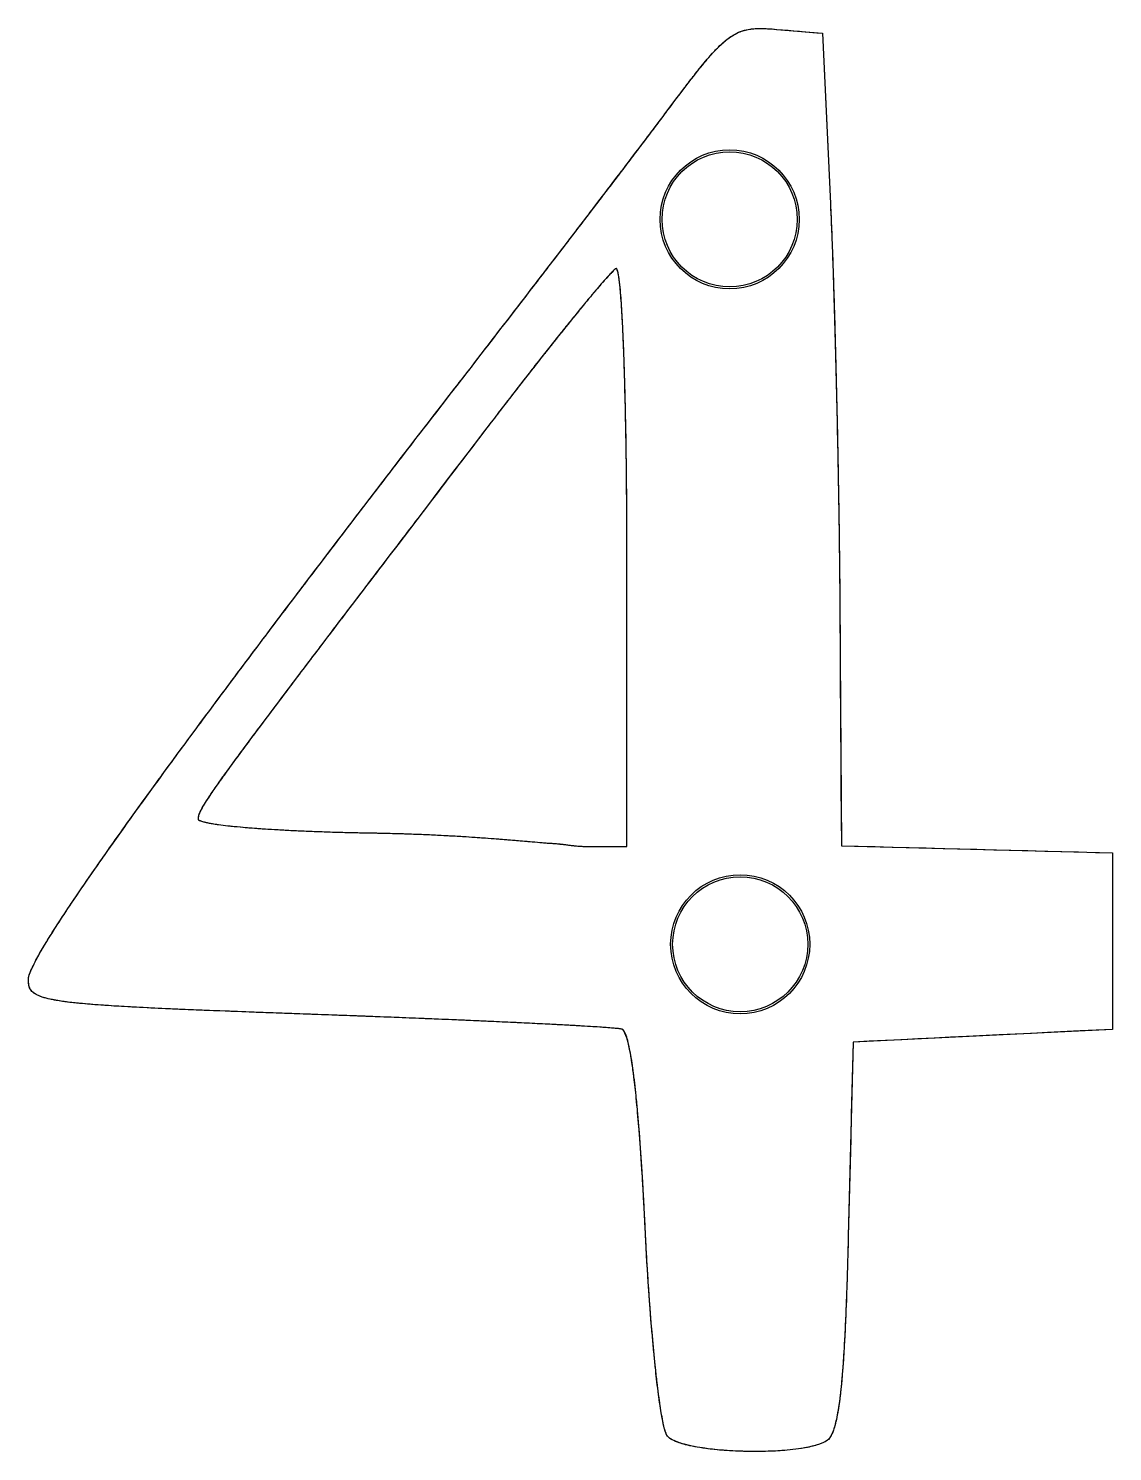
# Model space of a CAD drawing. Extents: x 3 to 218, y 0 to 90.
# Drawn here: x 3.38 to 7.43, y 0.31 to 5.63 of the extents above; entities outside this region: 2.
import ezdxf

# ---------------------------------------------------------------- set-up
doc = ezdxf.new("R2010")
doc.units = 0
for name, color, linetype, true_color in [('BIGGER_HOLES', 3, 'Continuous', 0x00ff00), ('HOLES', 1, 'Continuous', 0xff0000), ('MOREVERTS', 4, 'Continuous', 0x00ffff)]:
    doc.layers.add(name, color=color, linetype=linetype, true_color=true_color)
doc.layers.add('VECTOR_MIDDLE', color=7, linetype='Continuous')

msp = doc.modelspace()

# ---------------------------------------------------------------- linework, layer by layer
at = {"layer": 'BIGGER_HOLES'}
for centre in [(5.9966, 4.9159), (6.036, 2.2051)]:
    msp.add_circle(centre, 0.26, dxfattribs=at)
at = {"layer": 'HOLES'}
for centre in [(5.9966, 4.9159), (6.036, 2.2051)]:
    msp.add_circle(centre, 0.2525, dxfattribs=at)
at = {"layer": 'MOREVERTS', "flags": 128}
for points in [[(5.7534, 0.3925, -0.014168), (5.7486, 0.4126, -0.008615), (5.7423, 0.4459, -0.005926), (5.737, 0.4784, -0.00436), (5.7308, 0.5228, -0.003381), (5.7253, 0.5668, -0.002805), (5.7193, 0.62, -0.002379), (5.7139, 0.673, -0.002056), (5.7082, 0.7343, -0.001942), (5.7031, 0.7949, -0.001736), (5.6979, 0.8626, -0.001682), (5.6931, 0.9305, -0.001608), (5.6886, 1.0016, -0.001625), (5.6845, 1.0733, -0.001558), (5.6806, 1.1481, 0.001339), (5.6763, 1.2345, 0.001508), (5.672, 1.3113, 0.001654), (5.6673, 1.3872, 0.001826), (5.6626, 1.4559, 0.002119), (5.6574, 1.5233, 0.002474), (5.6524, 1.5811, 0.002876), (5.6468, 1.639, 0.003531), (5.6416, 1.6861, 0.004375), (5.6357, 1.7331, 0.005555), (5.6303, 1.77, 0.007586), (5.6239, 1.8066, 0.010814), (5.6185, 1.8321, 0.016894), (5.6117, 1.8573, 0.029172), (5.6064, 1.8715, 0.061626), (5.599, 1.884, 0.154085), (5.5941, 1.8874, 0.042937), (5.5886, 1.8886, 0.008897), (5.5615, 1.8914, 0.003752), (5.5345, 1.8935, 0.00219), (5.4883, 1.8967, 0.001369), (5.4423, 1.8995, 0.000995), (5.3791, 1.903, 0.00077), (5.316, 1.9063, 0.000628), (5.2387, 1.9101, 0.000517), (5.1573, 1.914, 0.000492), (5.0716, 1.9178, 0.000419), (4.9829, 1.9217, 0.00037), (4.8826, 1.9259, 0.00036), (4.7864, 1.9298, 0.000314), (4.6763, 1.9341, 0.00032), (4.5621, 1.9384, 0.000349), (4.4573, 1.9422, -0.000236), (4.2341, 1.9503, -0.000427), (4.1108, 1.955, -0.0009), (3.9529, 1.9613, -0.001345), (3.8472, 1.966, -0.002249), (3.7326, 1.972, -0.003325), (3.6552, 1.9769, -0.005266), (3.5756, 1.9833, -0.008042), (3.5236, 1.9888, -0.012737), (3.4721, 1.9966, -0.02092), (3.4411, 2.0034, -0.033565), (3.4124, 2.013, -0.055919), (3.3964, 2.0218, -0.075958), (3.3849, 2.033, -0.08537), (3.3782, 2.0456, -0.054047), (3.376, 2.0566, -0.030763), (3.3753, 2.0762, -0.08985), (3.3788, 2.0934, -0.027338), (3.403, 2.1453, -0.012919), (3.4312, 2.1951, -0.007567), (3.4829, 2.2781, -0.004964), (3.5363, 2.3592, -0.003537), (3.6132, 2.4718, -0.002655), (3.6912, 2.5831, -0.002082), (3.792, 2.7241, -0.001685), (3.894, 2.8644, -0.001401), (4.0177, 3.0323, -0.00119), (4.1427, 3.2004, -0.001029), (4.2883, 3.3941, -0.000908), (4.4354, 3.5884, -0.000806), (4.602, 3.8069, -0.000729), (4.7707, 4.0267, -0.000662), (4.9571, 4.2681, 0.000191), (5.0145, 4.3424, 0.000179), (5.0756, 4.4215, 0.000168), (5.1352, 4.4987, 0.000165), (5.1957, 4.5773, 0.000157), (5.2561, 4.6559, 0.000164), (5.3139, 4.7311, 0.000169), (5.3718, 4.8066, 0.000178), (5.4269, 4.8786, 0.000187), (5.4825, 4.9512, 0.000211), (5.5316, 5.0156, 0.000237), (5.582, 5.0817, 0.000281), (5.6245, 5.1376, 0.000343), (5.6682, 5.1952, 0.000437), (5.7024, 5.2405, 0.000598), (5.7377, 5.2874, 0.000863), (5.762, 5.3199, -0.001187), (5.81, 5.3839, -0.002046), (5.838, 5.4209, -0.003797), (5.8739, 5.4669, -0.005576), (5.8989, 5.4979, -0.008628), (5.9273, 5.531, -0.012004), (5.9486, 5.554, -0.016852), (5.9721, 5.5765, -0.0221), (5.9913, 5.5922, -0.027504), (6.0119, 5.6059, -0.031882), (6.031, 5.6155, -0.032404), (6.0504, 5.6223, -0.030476), (6.0717, 5.627, -0.023847), (6.0915, 5.6291, -0.018263), (6.1175, 5.6296, -0.010349), (6.1382, 5.6288, -0.006264), (6.1724, 5.6264), (6.1938, 5.6246), (6.2152, 5.6228), (6.2366, 5.621), (6.258, 5.6193), (6.2794, 5.6175), (6.3222, 5.6139), (6.3436, 5.6121), (6.3473, 5.5325), (6.3548, 5.3734), (6.3585, 5.2938), (6.3622, 5.2142), (6.3659, 5.1346), (6.3696, 5.055), (6.3734, 4.9755, -0.001262), (6.3762, 4.9112, -0.000993), (6.3795, 4.8296, -0.000812), (6.3824, 4.7492, -0.000721), (6.3854, 4.6586, -0.000619), (6.3881, 4.571, -0.000531), (6.3909, 4.4689, -0.000529), (6.3935, 4.3734, -0.000473), (6.396, 4.2666, -0.000466), (6.3983, 4.1642, -0.000448), (6.4005, 4.0579, -0.000464), (6.4024, 3.9553, -0.000449), (6.4042, 3.8492, -0.000506), (6.4058, 3.744, -0.000546), (6.407, 3.6465, -0.000828), (6.408, 3.5558, -0.000755), (6.4087, 3.4563), (6.4094, 3.3459), (6.4101, 3.2356), (6.4114, 3.015), (6.4121, 2.9046), (6.4128, 2.7943), (6.4135, 2.684), (6.4142, 2.5737), (6.4775, 2.572), (6.5409, 2.5703), (6.6043, 2.5686), (6.6676, 2.567), (6.731, 2.5653), (6.7944, 2.5636), (6.8577, 2.562), (6.9211, 2.5603), (6.9845, 2.5586), (7.0478, 2.557), (7.1112, 2.5553), (7.1746, 2.5536), (7.2379, 2.5519), (7.3013, 2.5503), (7.3647, 2.5486), (7.428, 2.5469), (7.428, 1.8867), (7.3674, 1.8838), (7.3068, 1.8809), (7.1855, 1.875), (7.1249, 1.872), (7.0643, 1.8691), (7.0036, 1.8661), (6.8824, 1.8602), (6.8218, 1.8573), (6.7611, 1.8543), (6.7005, 1.8514), (6.6399, 1.8484), (6.5793, 1.8455), (6.5186, 1.8426), (6.458, 1.8396), (6.4558, 1.7489), (6.4535, 1.6582), (6.4513, 1.5675), (6.449, 1.4768), (6.4468, 1.3861), (6.4446, 1.2954), (6.4423, 1.2047), (6.4401, 1.114, -0.001044), (6.4374, 1.0122, -0.001258), (6.4347, 0.9277, -0.001614), (6.4315, 0.8419, -0.001965), (6.4284, 0.7714, -0.002432), (6.4246, 0.6994, -0.003101), (6.421, 0.643, -0.003913), (6.4165, 0.5853, -0.005007), (6.4122, 0.5404, -0.006423), (6.4069, 0.4957, -0.008417), (6.4018, 0.4617, -0.011417), (6.3955, 0.4285, -0.015759), (6.3897, 0.4048, -0.022528), (6.3822, 0.3821, -0.033846), (6.3756, 0.3677, -0.050801), (6.3669, 0.3551, -0.076035), (6.3592, 0.3484, -0.049613), (6.3406, 0.339, -0.029984), (6.3078, 0.3286, -0.01906), (6.2759, 0.3219, -0.01421), (6.2327, 0.3156, -0.010849), (6.1912, 0.3118, -0.009254), (6.1424, 0.3092, -0.008219), (6.0956, 0.3084, -0.007672), (6.0455, 0.3091, -0.008039), (5.9964, 0.3113, -0.008614), (5.9506, 0.3149, -0.01023), (5.904, 0.3203, -0.01257), (5.8663, 0.3265, -0.017468), (5.8272, 0.3353, -0.025574), (5.8011, 0.3436, -0.045013), (5.7753, 0.3561, -0.085001), (5.7637, 0.366), (5.7637, 0.366), (5.7637, 0.366), (5.7637, 0.366), (5.7637, 0.366), (5.7639, 0.3659, -0.079529), (5.7601, 0.3724, -0.028357)], [(5.6118, 3.8774, 0.000982), (5.6109, 3.9786, 0.000976), (5.6095, 4.0805, 0.000908), (5.6075, 4.1878, 0.001281), (5.6057, 4.2639, 0.001384), (5.6033, 4.3505, 0.001649), (5.6008, 4.4232, 0.002034), (5.5977, 4.4965, 0.002588), (5.5948, 4.5541, 0.003454), (5.5911, 4.6124, 0.00507), (5.5879, 4.6521, 0.008515), (5.5835, 4.6926, 0.016944), (5.5803, 4.7128, 0.052865), (5.5748, 4.7308, 0.404614), (5.5722, 4.7319, 0.086725), (5.5685, 4.7296, 0.020215), (5.555, 4.7169, 0.008715), (5.5425, 4.7036, 0.005031), (5.5215, 4.68, 0.003273), (5.5013, 4.6565, 0.002369), (5.4737, 4.6236, 0.001815), (5.4467, 4.591, 0.001466), (5.4135, 4.5503, 0.001238), (5.3806, 4.5096, 0.001076), (5.3429, 4.4625, 0.000964), (5.305, 4.4146, 0.000887), (5.264, 4.3625, 0.000845), (5.2222, 4.309, 0.000806), (5.1786, 4.2528, 0.000795), (5.1341, 4.195, 0.00078), (5.0888, 4.136, 0.000058), (4.8774, 3.8589, 0.000098), (4.7517, 3.6941, 0.00018), (4.5969, 3.4909, 0.000268), (4.493, 3.3542, 0.000424), (4.3796, 3.2047, 0.00062), (4.3023, 3.1023, 0.000941), (4.2224, 2.9957, 0.00141), (4.1694, 2.9244, 0.002153), (4.1168, 2.8526, 0.003382), (4.0839, 2.8065, 0.005334), (4.053, 2.7616, 0.009104), (4.0356, 2.7348, 0.014956), (4.0209, 2.7095, 0.027647), (4.0142, 2.6952, 0.040283), (4.0103, 2.683, 0.056044), (4.0093, 2.6738, 0.252602), (4.011, 2.6708, 0.065162), (4.0225, 2.6652, 0.025113), (4.0355, 2.6616, 0.013372), (4.0604, 2.6567, 0.008147), (4.0852, 2.6529, 0.005765), (4.1203, 2.6486, 0.00428), (4.155, 2.645, 0.003334), (4.1995, 2.6411, 0.002775), (4.2436, 2.6378, 0.002357), (4.2954, 2.6345, 0.002118), (4.3482, 2.6315, 0.001955), (4.4054, 2.6289, 0.001834), (4.4649, 2.6265, 0.001765), (4.5268, 2.6245, 0.001731), (4.5901, 2.6229, 0.001643), (4.6568, 2.6216, -0.002298), (4.7196, 2.6204, -0.002185), (4.7857, 2.6185, -0.002004), (4.8441, 2.6163, -0.001947), (4.9043, 2.6136, -0.001733), (4.9568, 2.6108, -0.001672), (5.0112, 2.6076, -0.001508), (5.0565, 2.6046, -0.001399), (5.1052, 2.6011, -0.001201), (5.1432, 2.5982, -0.00109), (5.185, 2.5948, -0.000659), (5.2131, 2.5924, -0.000515), (5.249, 2.5893, 0.000237), (5.2872, 2.586, 0.001015), (5.2961, 2.5852, 0.003273), (5.3156, 2.5837, 0.006866), (5.3249, 2.5831, -0.002667), (5.3388, 2.5823, -0.004675), (5.3468, 2.5818, -0.003753), (5.3587, 2.5807, -0.006517), (5.3656, 2.58, -0.001694), (5.3745, 2.5789, -0.001862), (5.3825, 2.5779, -0.002791), (5.3906, 2.5768, 0.001221), (5.3987, 2.5758, 0.001344), (5.4098, 2.5744, 0.00277), (5.4152, 2.5738, 0.006606), (5.4235, 2.5729, 0.005579), (5.4334, 2.5721, 0.008057), (5.4403, 2.5716, 0.004006), (5.4542, 2.571, 0.004882), (5.4656, 2.5707, 0.004107), (5.479, 2.5706), (5.6126, 2.5706), (5.6126, 3.5231), (5.6127, 3.659, 0.000933), (5.6124, 3.7717, 0.000994)]]:
    msp.add_lwpolyline(points, format="xyb", close=True, dxfattribs=at)
at = {"layer": 'VECTOR_MIDDLE', "color": 7}
for points in [[(217.8065, 89.7373), (217.8065, 89.7373)], [(160.7266, 38.6421), (160.7266, 38.6421)]]:
    msp.add_lwpolyline(points, close=True, dxfattribs=at)
at = {"layer": 'VECTOR_MIDDLE', "color": 7, "flags": 128}
for points in [[(5.6805, 1.1481, 0.003589), (5.6687, 1.3628, 0.004835), (5.6573, 1.5221, 0.004539), (5.6475, 1.6305, 0.006297), (5.6387, 1.7085, 0.00617), (5.6312, 1.7628, 0.008696), (5.6248, 1.8011, 0.008709), (5.6193, 1.8281, 0.012368), (5.6146, 1.8468, 0.05095), (5.6013, 1.8812, 0.202715), (5.5939, 1.8874, 0.054513), (5.5812, 1.8898, 0.005465), (5.4526, 1.8989, 0.001226), (5.3926, 1.9023, 0.000899), (5.3107, 1.9066, 0.001008), (5.187, 1.9126, 0.000777), (5.0265, 1.9198, 0.000556), (4.8914, 1.9256, 0.000503), (4.742, 1.9316, 0.000445), (4.6016, 1.937, 0.000433), (4.4571, 1.9423, -0.000165), (4.2786, 1.9487, -0.000283), (4.1744, 1.9526, -0.00072), (4.0026, 1.9593, -0.001125), (3.8928, 1.964, -0.00317), (3.7105, 1.9733, -0.0058), (3.611, 1.9802, -0.009243), (3.521, 1.9892, -0.016542), (3.4711, 1.9968, -0.027545), (3.4266, 2.0076, -0.051313), (3.4039, 2.0171, -0.072349), (3.3881, 2.029, -0.09419), (3.3796, 2.0416, -0.0698), (3.3762, 2.0537, -0.038845), (3.3751, 2.0762, -0.091855), (3.3791, 2.0949, -0.026814), (3.4072, 2.1535, -0.007667), (3.4246, 2.1842, -0.005509), (3.45, 2.2263, -0.005656), (3.4877, 2.2858, -0.004043), (3.542, 2.3681, -0.004139), (3.6218, 2.4846, -0.002968), (3.7355, 2.6456, -0.003083), (3.9024, 2.8762, -0.002239), (4.1358, 3.1914, -0.001393), (4.3212, 3.4381, -0.001169), (4.5437, 3.7309, -0.000881), (4.7379, 3.9843, -0.000784), (4.9569, 4.2682, 0.0006), (5.1538, 4.5231, 0.000568), (5.3611, 4.7929, 0.000981), (5.6464, 5.1666, 0.002402), (5.7618, 5.3199, -0.006205), (5.8842, 5.4799, -0.017396), (5.9305, 5.5349, -0.014687), (5.9579, 5.5635, -0.020265), (5.9792, 5.5827, -0.03718), (6.01, 5.6048, -0.046526), (6.0372, 5.6181, -0.047772), (6.0662, 5.626, -0.037787), (6.1041, 5.6296, -0.016472), (6.1285, 5.6293, -0.009221), (6.1722, 5.6264), (6.3434, 5.6121), (6.3732, 4.9755, -0.002506), (6.3795, 4.8248, -0.001655), (6.3871, 4.5966, -0.001026), (6.3922, 4.4177, -0.000912), (6.397, 4.2164, -0.00084), (6.401, 4.0237, -0.000864), (6.4043, 3.8362, -0.001053), (6.4071, 3.6295, -0.001258), (6.4086, 3.4563), (6.4142, 2.5737), (7.428, 2.5469), (7.428, 1.8867), (6.943, 1.8632), (6.458, 1.8396), (6.4401, 1.1139, -0.002853), (6.4329, 0.8746, -0.004572), (6.4261, 0.7254, -0.005499), (6.4185, 0.6085, -0.008351), (6.4113, 0.5317, -0.009301), (6.4039, 0.4743, -0.013671), (6.3971, 0.4355, -0.014193), (6.3906, 0.4079, -0.020052), (6.3847, 0.3887, -0.056147), (6.3708, 0.3599, -0.111185), (6.3592, 0.3484, -0.059616), (6.335, 0.3368, -0.03233), (6.2874, 0.324, -0.014747), (6.2542, 0.3184, -0.011607), (6.2118, 0.3135, -0.015147), (6.1411, 0.3091, -0.013074), (6.0592, 0.3086, -0.013232), (5.9766, 0.3125, -0.015592), (5.9069, 0.3199, -0.012604), (5.864, 0.3269, -0.01664), (5.8319, 0.334, -0.04622), (5.7816, 0.3521, -0.110601), (5.7638, 0.3659), (5.7638, 0.3659, -0.093933), (5.7586, 0.3754, -0.0263), (5.7485, 0.4123, -0.007536), (5.7445, 0.4326, -0.005475), (5.7396, 0.4606, -0.005831), (5.7334, 0.5019, -0.004292), (5.7261, 0.5582, -0.004842), (5.7167, 0.6437, -0.003748), (5.7063, 0.7544, -0.005041), (5.6923, 0.9399, -0.004497)], [(5.572, 4.7319, 0.100642), (5.5664, 4.7283, 0.016245), (5.5379, 4.6987, 0.003845), (5.5246, 4.6837, 0.002769), (5.5064, 4.6626, 0.002914), (5.4802, 4.6316, 0.002136), (5.4449, 4.589, 0.002393), (5.3922, 4.5242, 0.001845), (5.3245, 4.4395, 0.002446), (5.2134, 4.2979, 0.002154), (5.0887, 4.136, 0.000151), (4.7078, 3.6367, 0.000336), (4.5365, 3.4117, 0.000588), (4.3619, 3.1816, 0.001022), (4.2619, 3.0488, 0.001422), (4.1777, 2.9359, 0.00232), (4.1266, 2.8663, 0.002987), (4.0859, 2.8096, 0.004743), (4.0609, 2.7736, 0.005833), (4.0418, 2.7448, 0.009051), (4.03, 2.7259, 0.039176), (4.0123, 2.6901, 0.095682), (4.0092, 2.6739, 0.267171), (4.0111, 2.6705, 0.060285), (4.026, 2.6641, 0.013067), (4.0341, 2.6619, 0.009113), (4.0459, 2.6593, 0.008991), (4.0625, 2.6563, 0.006366), (4.0861, 2.6528, 0.006521), (4.1201, 2.6486, 0.004732), (4.1672, 2.6439, 0.005202), (4.2376, 2.6382, 0.003973), (4.33, 2.6325, 0.005136), (4.4813, 2.6259, 0.004433), (4.6567, 2.6217, -0.005686), (4.8215, 2.6172, -0.005512), (4.9914, 2.6088, -0.002594), (5.073, 2.6035, -0.00248), (5.1583, 2.597, -0.001013), (5.1951, 2.594, -0.000802), (5.2416, 2.59, 0.001441), (5.3137, 2.5838, 0.009465), (5.3247, 2.5831, -0.014079), (5.3491, 2.5814, -0.006516), (5.4016, 2.5754, 0.015991), (5.4398, 2.5718, 0.015653), (5.4789, 2.5705), (5.6125, 2.5705), (5.6125, 3.6591, 0.002499), (5.611, 3.9489, 0.002908), (5.6071, 4.1979, 0.002255), (5.6031, 4.3502, 0.002949), (5.5989, 4.4667, 0.002676), (5.5951, 4.5444, 0.003676), (5.5917, 4.601, 0.003561), (5.5888, 4.6402, 0.005008), (5.5862, 4.668, 0.005021), (5.584, 4.6876, 0.007164), (5.5821, 4.7013, 0.042074), (5.5752, 4.7304, 0.429359)]]:
    msp.add_lwpolyline(points, format="xyb", close=True, dxfattribs=at)

doc.saveas('drawing.dxf')
